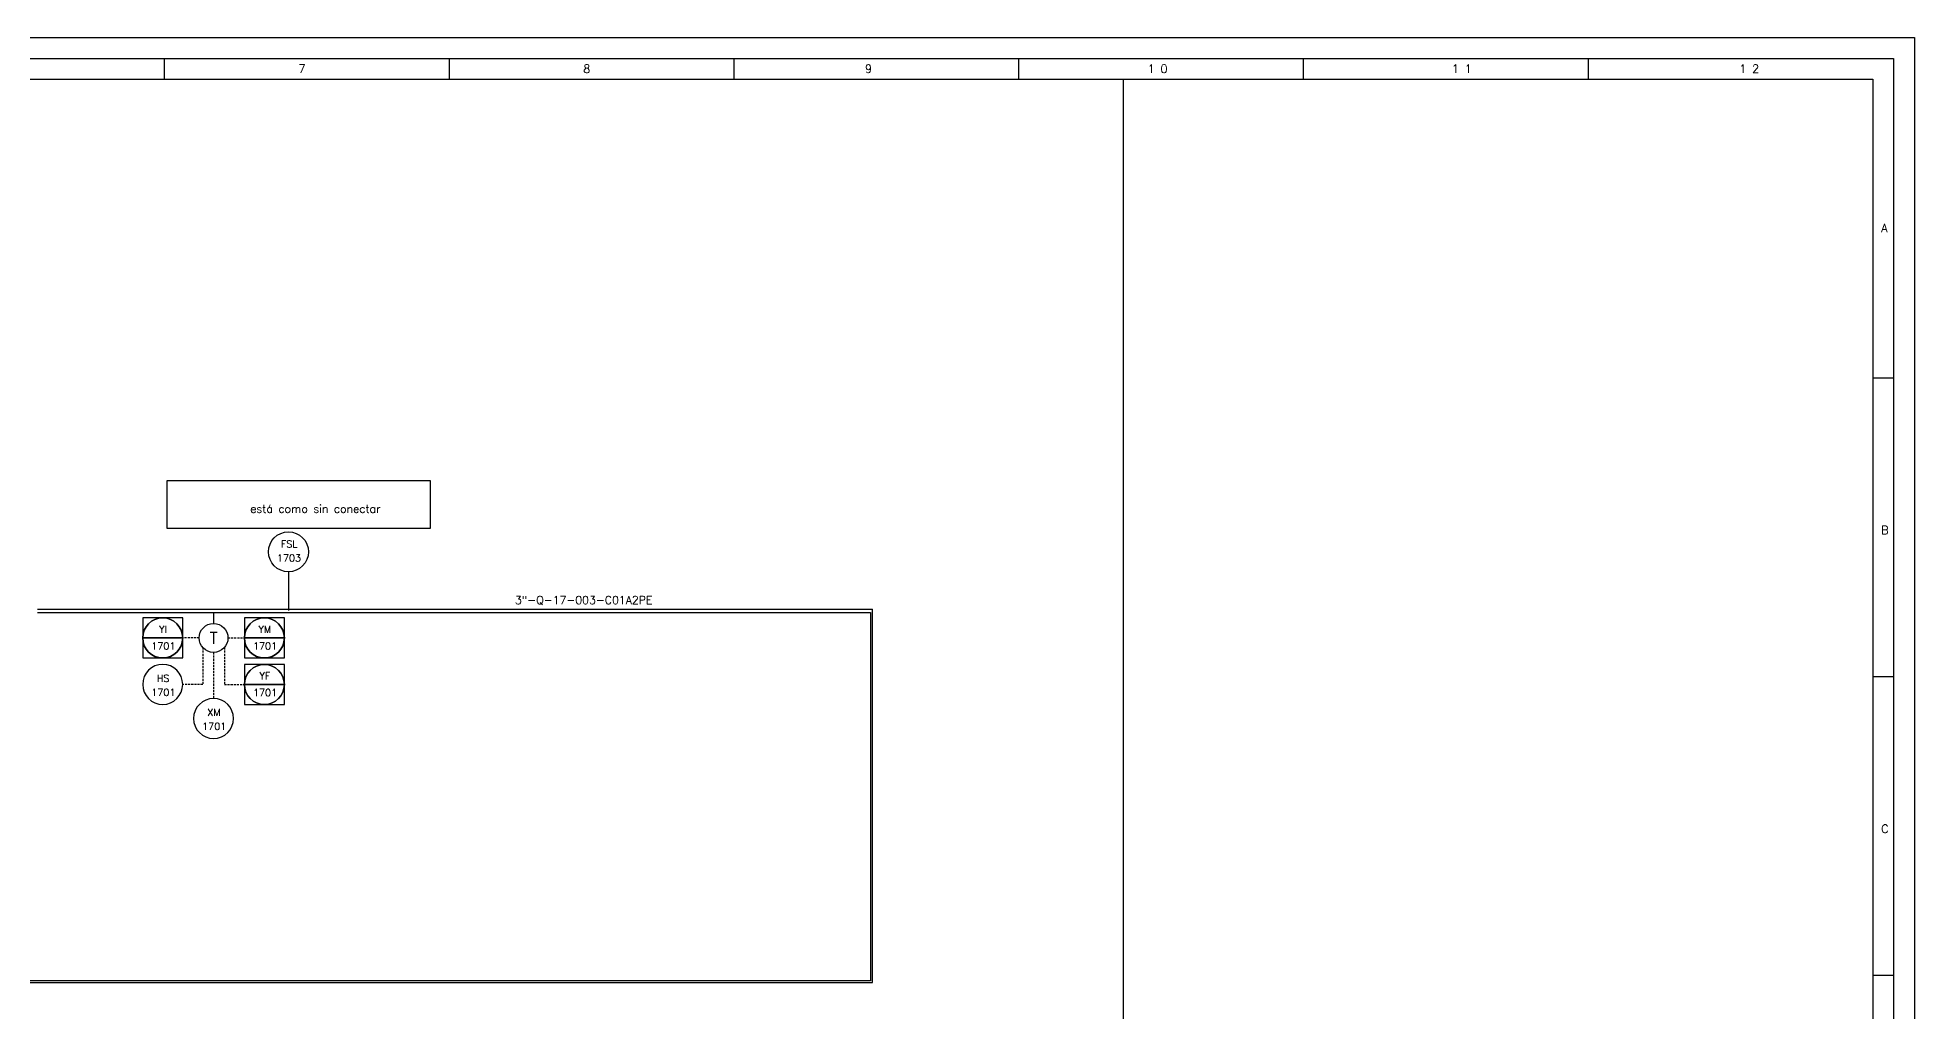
# Model space of a CAD drawing. Header units: millimetres. Extents: x 559 to 3993, y 623 to 920.
# Drawn here: x 1257.3 to 1482.5, y 802.7 to 919.5 of the extents above; entities that cross this region are included whole.
import ezdxf
from ezdxf.enums import TextEntityAlignment as Align

# ---------------------------------------------------------------- set-up
doc = ezdxf.new("R2010")
doc.units = ezdxf.units.MM
doc.linetypes.add('TRAZOS', pattern=[0.75, 0.5, -0.25])
for name, color, linetype in [('CAJETIN', 1, 'Continuous'), ('FORMATO', 7, 'Continuous'), ('INSTRUMENTOS', 1, 'Continuous'), ('TEXTO-VALVULAS Y ACCESORIOS', 7, 'Continuous'), ('TUBERIA', 5, 'Continuous'), ('TUBERÍA2', 1, 'TRAZOS')]:
    doc.layers.add(name, color=color, linetype=linetype)
doc.layers.add('TUBERÍA3', color=1, linetype='Continuous', true_color=0xff0000)
doc.styles.add('PY', font='ROMANS.shx')

# ---------------------------------------------------------------- blocks, each defined once
blk = doc.blocks.new('SEÑAL CIRCU MARCO')
at = {"color": 1, "linetype": 'Continuous', "ltscale": 0.5}
blk.add_line((5.7, 5.7), (-5.7, 5.7), dxfattribs=at)
at = {"color": 1, "flags": 128}
blk.add_lwpolyline([(5.7, 0), (-5.7, 0), (-5.7, 11.4), (5.7, 11.4)], close=True, dxfattribs=at)
at = {"color": 1}
blk.add_circle((0, 5.7), 5.7, dxfattribs=at)
at = {"style": 'PY'}
for tag, p in [('XXX', (0.18, 7.98)), ('YYY', (0.13, 3.24))]:
    blk.add_attdef(tag, text='', height=2, dxfattribs=at).set_placement(p, align=Align.MIDDLE)
blk = doc.blocks.new('SEÑAL CIR')
at = {"color": 1}
blk.add_circle((0, 5.7), 5.7, dxfattribs=at)
at = {"layer": 'INSTRUMENTOS', "linetype": 'Continuous', "style": 'PY', "flags": 4}
for p in [(0.18, 6.94), (0.13, 2.95)]:
    blk.add_attdef('---', text='', height=2, dxfattribs=at).set_placement(p, align=Align.CENTER)
blk = doc.blocks.new('MARCO-A1')
at = {"layer": 'FORMATO', "color": 5}
for p, q in [((420.5, 589), (420.5, 584)), ((488.92, 589), (488.92, 584)), ((557.33, 589), (557.33, 584)), ((625.75, 589), (625.75, 584)), ((694.17, 589), (694.17, 584)), ((762.58, 589), (762.58, 584)), ((831, 512.25), (836, 512.25)), ((831, 440.5), (836, 440.5)), ((831, 368.75), (836, 368.75))]:
    blk.add_line(p, q, dxfattribs=at)
at = {"layer": 'FORMATO', "color": 1}
blk.add_lwpolyline([(0, 594), (841, 594), (841, 0), (0, 0)], close=True, dxfattribs=at)
at = {"layer": 'FORMATO', "color": 5}
blk.add_lwpolyline([(5, 589), (836, 589), (836, 5), (5, 5)], close=True, dxfattribs=at)
at = {"layer": 'FORMATO', "color": 8, "linetype": 'Continuous'}
blk.add_lwpolyline([(10, 584), (831, 584), (831, 10), (10, 10)], close=True, dxfattribs=at)
at = {"layer": 'FORMATO', "color": 1, "style": 'PY'}
for s, p in [('7', (452.75, 585.5)), ('8', (521.17, 585.5)), ('9', (588.85, 585.5)), ('1 0', (656.77, 585.5)), ('1 1', (729.83, 585.5)), ('1 2', (798.88, 585.5)), ('A', (833, 547.25)), ('B', (833, 474.67)), ('C', (833, 402.92))]:
    blk.add_text(s, height=2, dxfattribs=at).set_placement(p)

msp = doc.modelspace()

# ---------------------------------------------------------------- linework, layer by layer
at = {"color": 1}
msp.add_line((1287.38, 855.44), (1287.38, 850.81), dxfattribs=at)
at = {"color": 4}
for p, q in [((1257.27, 850.56), (1264.12, 850.56)), ((1264.12, 850.56), (1273.1, 850.56)), ((1272.84, 850.56), (1283.22, 850.56)), ((1273.1, 850.56), (1283.68, 850.56)), ((1283.22, 850.56), (1293.71, 850.56)), ((1293.71, 850.56), (1314.74, 850.56)), ((1314.74, 850.56), (1357.22, 850.56))]:
    msp.add_line(p, q, dxfattribs=at)
at = {"color": 2}
msp.add_lwpolyline([(1272.81, 866.39), (1304.38, 866.39), (1304.38, 860.64), (1272.81, 860.64)], close=True, dxfattribs=at)
at = {"color": 4}
msp.add_lwpolyline([(1357.22, 850.56), (1357.22, 806.38), (1085.14, 806.38), (1085.14, 753.73), (1095.11, 753.73)], dxfattribs=at)
at = {"color": 1}
msp.add_circle((1278.39, 847.51), 1.73, dxfattribs=at)
at = {"layer": 'CAJETIN', "color": 8, "linetype": 'Continuous'}
msp.add_line((1387.58, 627.88), (1387.58, 914.54), dxfattribs=at)
at = {"layer": 'TUBERIA', "color": 5, "linetype": 'Continuous'}
msp.add_line((1257.27, 850.95), (1357.44, 850.95), dxfattribs=at)
msp.add_lwpolyline([(1095.24, 753.85), (1085.3, 753.85), (1085.3, 806.16), (1357.44, 806.16), (1357.44, 850.95)], dxfattribs=at)
at = {"layer": 'TUBERÍA2', "ltscale": 0.5}
for points in [[(1276.66, 847.51), (1274.69, 847.51)], [(1280.12, 847.51), (1282.09, 847.51)], [(1277.09, 846.37), (1277.09, 841.92), (1274.69, 841.92)], [(1278.39, 845.78), (1278.39, 840.24)], [(1279.69, 846.37), (1279.69, 841.92), (1282.09, 841.92)]]:
    msp.add_lwpolyline(points, dxfattribs=at)
at = {"layer": 'TUBERÍA3'}
for points in [[(1278.39, 850.56), (1278.39, 849.24)], [(1269.89, 847.51), (1274.69, 847.51)], [(1282.09, 847.51), (1286.89, 847.51)], [(1282.09, 841.92), (1286.89, 841.92)]]:
    msp.add_lwpolyline(points, dxfattribs=at)
for centre in [(1272.29, 847.51), (1284.49, 847.51), (1284.49, 841.92)]:
    msp.add_circle(centre, 2.4, dxfattribs=at)

# ---------------------------------------------------------------- block references
at = {"xscale": 0.499409123998651, "yscale": 0.499409123998651, "zscale": 0.499409123998651}
msp.add_blockref('MARCO-A1', (1062.47, 622.89), dxfattribs=at)
at = {"linetype": 'Continuous'}
ref = msp.add_blockref('SEÑAL CIR', (1287.38, 855.44), dxfattribs=dict(at, xscale=0.4210080000000198, yscale=0.4210080000000198, zscale=0.4210080000000198))
ref.add_attrib('---', 'FSL', dxfattribs={"layer": 'INSTRUMENTOS', "color": 7, "linetype": 'Continuous', "height": 0.842, "style": 'PY'}).set_placement((1287.46, 858.36), align=Align.CENTER)
ref.add_attrib('---', '1703', dxfattribs={"layer": 'INSTRUMENTOS', "color": 7, "linetype": 'Continuous', "height": 0.842, "style": 'PY'}).set_placement((1287.44, 856.68), align=Align.CENTER)
ref = msp.add_blockref('SEÑAL CIRCU MARCO', (1272.29, 849.91), dxfattribs=dict(xscale=-0.4210080000000198, yscale=0.4210080000000198, zscale=0.4210080000000198, rotation=180))
ref.add_attrib('XXX', '1701', dxfattribs={"height": 0.842, "style": 'PY'}).set_placement((1272.37, 846.55), align=Align.MIDDLE)
ref.add_attrib('YYY', 'YI', dxfattribs={"height": 0.842, "style": 'PY'}).set_placement((1272.34, 848.54), align=Align.MIDDLE)
ref = msp.add_blockref('SEÑAL CIRCU MARCO', (1284.49, 849.91), dxfattribs=dict(xscale=-0.4210080000000198, yscale=0.4210080000000198, zscale=0.4210080000000198, rotation=180))
ref.add_attrib('XXX', '1701', dxfattribs={"height": 0.842, "style": 'PY'}).set_placement((1284.57, 846.55), align=Align.MIDDLE)
ref.add_attrib('YYY', 'YM', dxfattribs={"height": 0.842, "style": 'PY'}).set_placement((1284.54, 848.54), align=Align.MIDDLE)
ref = msp.add_blockref('SEÑAL CIR', (1272.29, 844.33), dxfattribs=dict(at, xscale=-0.4210080000000198, yscale=0.4210080000000198, zscale=0.4210080000000198, rotation=180))
ref.add_attrib('---', '1701', dxfattribs={"layer": 'INSTRUMENTOS', "color": 7, "linetype": 'Continuous', "height": 0.842, "style": 'PY'}).set_placement((1272.37, 840.57), align=Align.CENTER)
ref.add_attrib('---', 'HS', dxfattribs={"layer": 'INSTRUMENTOS', "color": 7, "linetype": 'Continuous', "height": 0.842, "style": 'PY'}).set_placement((1272.34, 842.25), align=Align.CENTER)
ref = msp.add_blockref('SEÑAL CIRCU MARCO', (1284.49, 844.32), dxfattribs=dict(xscale=-0.4210080000000198, yscale=0.4210080000000198, zscale=0.4210080000000198, rotation=180))
ref.add_attrib('XXX', '1701', dxfattribs={"height": 0.842, "style": 'PY'}).set_placement((1284.57, 840.96), align=Align.MIDDLE)
ref.add_attrib('YYY', 'YF', dxfattribs={"height": 0.842, "style": 'PY'}).set_placement((1284.54, 842.96), align=Align.MIDDLE)
ref = msp.add_blockref('SEÑAL CIR', (1278.39, 840.24), dxfattribs=dict(at, xscale=-0.4210080000000198, yscale=0.4210080000000198, zscale=0.4210080000000198, rotation=180))
ref.add_attrib('---', '1701', dxfattribs={"layer": 'INSTRUMENTOS', "color": 7, "linetype": 'Continuous', "height": 0.842, "style": 'PY'}).set_placement((1278.47, 836.48), align=Align.CENTER)
ref.add_attrib('---', 'XM', dxfattribs={"layer": 'INSTRUMENTOS', "color": 7, "linetype": 'Continuous', "height": 0.842, "style": 'PY'}).set_placement((1278.44, 838.15), align=Align.CENTER)

# ---------------------------------------------------------------- texts
at = {"color": 7, "style": 'PY'}
msp.add_text('T', height=1.4, dxfattribs=at).set_placement((1278.39, 847.51), align=Align.MIDDLE)
at = {"layer": 'TEXTO-VALVULAS Y ACCESORIOS', "style": 'PY'}
for s, p in [('está como sin conectar', (1290.61, 862.52)), ('3"-Q-17-003-C01A2PE', (1322.8, 851.57))]:
    msp.add_text(s, height=0.96, dxfattribs=at).set_placement(p, align=Align.CENTER)

doc.saveas('drawing.dxf')
